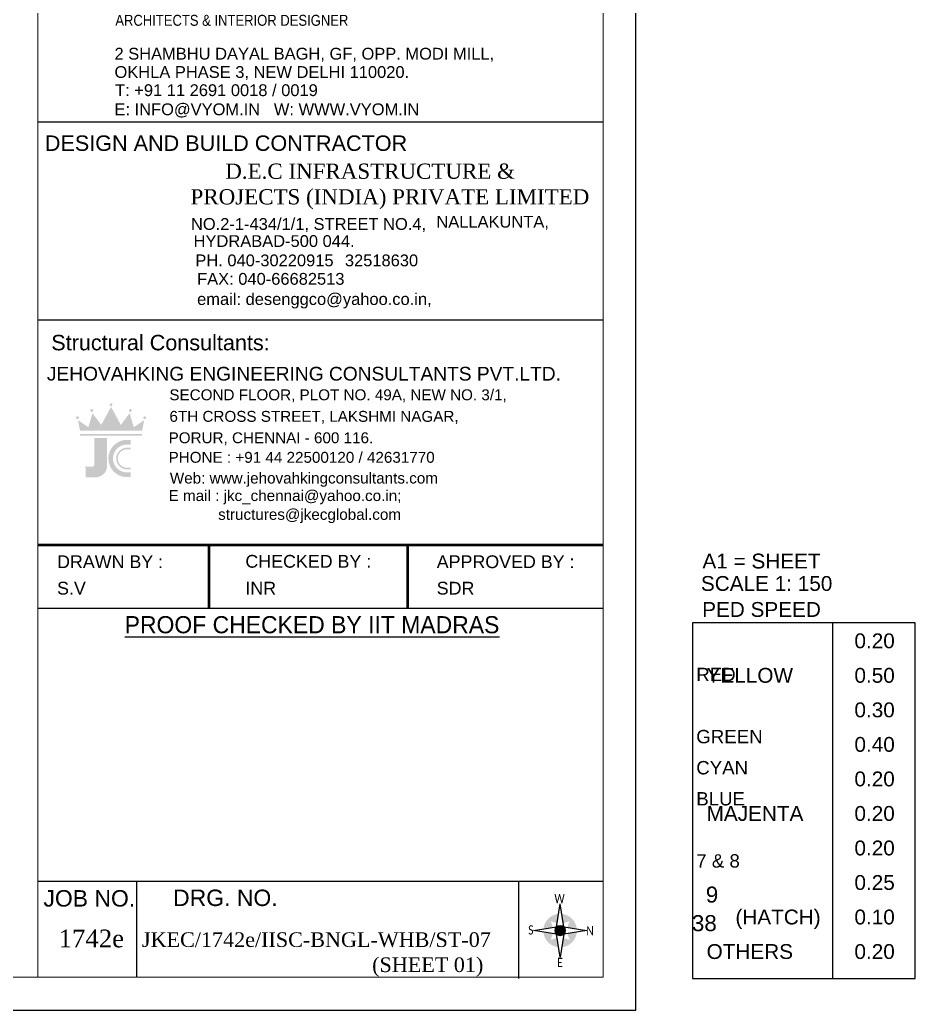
# Model space of a CAD drawing. Header units: inches. Extents: x 264820 to 395319, y -248151 to -162151.
# Drawn here: x 368067 to 395319, y -248151 to -218013 of the extents above; entities that cross this region are included whole.
import ezdxf
from ezdxf.enums import TextEntityAlignment as Align

# ---------------------------------------------------------------- set-up
doc = ezdxf.new("R2010")
doc.units = ezdxf.units.IN
doc.header["$MEASUREMENT"] = 0
for name, color, linetype in [('1', 8, 'Continuous'), ('2', 1, 'Continuous'), ('BULDINGS', 5, 'Continuous'), ('Layer1', 142, 'Continuous'), ('TIT', 7, 'Continuous'), ('TITLE-2', 1, 'Continuous'), ('TITLE-3', 3, 'Continuous'), ('TITLE-4', 4, 'Continuous'), ('TITLE-5', 2, 'Continuous')]:
    doc.layers.add(name, color=color, linetype=linetype)
for name, color, linetype, lineweight in [('format', 7, 'Continuous', 20), ('G-ANNO-TTLB', 7, 'Continuous', 9), ('JKEC COLHAT', 2, 'Continuous', 20), ('text', 4, 'Continuous', 30), ('WIN', 32, 'Continuous', 20)]:
    doc.layers.add(name, color=color, linetype=linetype, lineweight=lineweight)
doc.styles.add('Arial', font='arial.ttf', dxfattribs={"height": 400})
doc.styles.add('BA', font='ANTQUAB.TTF')
doc.styles.add('Calibri_1', font='calibri.ttf', dxfattribs={"height": 2.1})
doc.styles.add('T200', font='sanss___.ttf', dxfattribs={"height": 250})
doc.styles.add('T400', font='romantic.ttf')
doc.styles.add('TITLE-T350', font='sanss___.ttf', dxfattribs={"width": 0.9, "height": 325})
doc.styles.add('X-TITLE BLOCK A1$0$X-TITLE BLOCK A1$0$X-TITLE BLOCK A1$0$ROMANTIC', font='romantic.ttf')

# ---------------------------------------------------------------- blocks, each defined once
blk = doc.blocks.new('A$C233D1B7E')
h = blk.add_hatch(color=1)
h.paths.add_polyline_path([(0.4847003582871566, 9.635110490927588, 1), (1.01276676e-08, 9.635110490927588, 1)])
h.paths.add_polyline_path([(2.311598759460395, 10.79532867056393, 1), (2.796299107619884, 10.79532867056393, 1)], flags=17)
h.paths.add_polyline_path([(5.919830164872321, 11.73537637804698, 1), (5.435129816712832, 11.73537637804698, 1)])
h.paths.add_polyline_path([(9.043361222124755, 10.79532867056393, 1), (8.558660873965268, 10.79532867056393, 1)], flags=17)
h.paths.add_polyline_path([(11.35495997145748, 9.635110490927588, 1), (10.87025962329799, 9.635110490927588, 1)])
h.paths.add_polyline_path([(10.70226326192604, 7.537006911405437), (11.03450882244462, 9.235779874206347), (9.35404827062534, 8.099188455239524), (8.674664674166749, 10.35717794612801), (7.262860892669394, 8.463148926107246), (5.677479990792575, 11.37831671906), (4.092099088915758, 8.463148926107246), (2.680295307418404, 10.35717794612801), (2.00091171095981, 8.099188455239524), (0.3204511591405324, 9.235779874206347), (0.6526967196591117, 7.537006911405437), (5.677479990792575, 7.537006911405437)])
h.paths.add_polyline_path([(10.70226326192604, 6.720922917258902), (10.70226326192604, 6.970922917258906), (0.6526967196591117, 6.970922917258902), (0.6526967196591116, 6.720922917258898)])
h = blk.add_hatch(color=252)
h.paths.add_polyline_path([(5.048100854410887, 6.372180881759328), (2.983842070516388, 6.372180881759332), (2.983842070516391, 2.039480239942239, -0.2396762990435147), (2.863287729045122, 1.80243316743082, -0.1353738130742322), (2.625835766228485, 1.712857858596695), (1.56026519223559, 1.713422911230889), (1.560265192235594, -6.7411925e-09), (3.415288741442656, -6.7411927e-09, 0.1848587761268771), (4.586270104222093, 0.6429567335130847, 0.192980149369364), (5.048100854410891, 1.999385900094946)])
h.paths.add_polyline_path([(8.258791717172452, 5.291354160675004), (8.849049201170226, 5.291354160675004), (8.849049201170226, 6.047045357791713), (8.113186051174603, 6.047045357791713, 0.9518389908103086), (8.111683534226572, 0.0154370579545211), (8.84754659289515, 0.0150704403856388), (8.847923089081313, 0.7707615437144427), (8.257665678341917, 0.7710556184534756, -1.000017812415205)])
h.paths.add_polyline_path([(6.765801061718682, 3.030660891584167, -0.4140057555792481), (8.2632009298993, 4.526998658101046), (8.849049201170226, 4.526998658101046), (8.849049201170226, 4.776998658101046), (8.2632009298993, 4.776998658101046, 0.4140354845641973), (6.515801007789947, 3.030660891583476, 0.4140354845639654), (8.2632009298993, 1.284323125067291), (8.849049201170226, 1.284323125067291), (8.849049201170226, 1.534323125067292), (8.2632009298993, 1.534323125067292, -0.4140057555792481)], flags=17)
at = {"color": 252}
blk.add_line((1.56026519223559, 1.713422911230889), (1.56026519223559, 1.713422911230889), dxfattribs=at)
blk = doc.blocks.new('A$C0D3D3FC4')
at = {"layer": '1'}
h = blk.add_hatch(color=256, dxfattribs=at)
edge = h.paths.add_edge_path()
edge.add_ellipse((0, 0), major_axis=(193.2780198827149, 193.2789218000936), ratio=0.9999999998989776, start_angle=-0.0001336823073388, end_angle=35.80434754954642)
edge.add_line((43.68034632503986, 269.824316788523), (62.86079841572791, 147.0867323499988))
edge.add_line((62.86079841572791, 147.0867323499988), (193.2784708398394, 193.2784708439722))
edge = h.paths.add_edge_path()
edge.add_line((147.0867323530838, 62.86079841363244), (269.8243167912588, 43.68034632428316))
edge.add_ellipse((0, 0), major_axis=(193.2780198827146, 193.2789218000935), ratio=0.9999999999709153, start_angle=-35.80461491571419, end_angle=-0.0001336823073357)
edge.add_line((193.2784708398394, 193.2784708439722), (147.0867323535495, 62.86079841369065))
edge = h.paths.add_edge_path()
edge.add_line((147.0867323437706, -62.86079841596074), (193.2784708505496, -193.2784708462423))
edge.add_ellipse((0, 0), major_axis=(193.2780199420919, 193.2789218594712), ratio=0.9999999997255546, start_angle=269.9998663176926, end_angle=305.8043475495464)
edge.add_line((269.8243167884648, -43.68034632550552), (147.0867323437706, -62.86079841596074))
edge = h.paths.add_edge_path()
edge.add_line((62.86079841386527, -147.0867323470884), (43.6803463245742, -269.8243167853798))
edge.add_ellipse((0, 0), major_axis=(193.2780198975887, 193.2789218149677), ratio=0.9999999999558096, start_angle=234.195385084498, end_angle=269.9998663176926)
edge.add_line((193.278470850084, -193.2784708462423), (62.86079841339961, -147.0867323471466))
edge = h.paths.add_edge_path()
edge.add_line((-43.68034632550552, -269.8243167885812), (-62.86079841619357, -147.086732350057))
edge.add_line((-62.86079841572791, -147.086732350057), (-193.2784708398394, -193.2784708440304))
edge.add_ellipse((0, 0), major_axis=(193.2780198827149, 193.2789218000936), ratio=0.9999999998989776, start_angle=179.9998663176927, end_angle=215.8043475495464)
edge = h.paths.add_edge_path()
edge.add_line((-147.0867323535495, -62.86079841363244), (-269.8243167917244, -43.68034632428316))
edge.add_ellipse((0, 0), major_axis=(193.2780198827146, 193.2789218000935), ratio=0.9999999999709153, start_angle=144.1953850842858, end_angle=179.9998663176927)
edge.add_line((-193.2784708403051, -193.2784708440304), (-147.0867323540151, -62.86079841374885))
edge = h.paths.add_edge_path()
edge.add_line((-147.0867323437706, 62.86079841590254), (-193.2784708505496, 193.2784708461841))
edge.add_ellipse((0, 0), major_axis=(193.2780199420919, 193.2789218594712), ratio=0.9999999997255546, start_angle=89.99986631769268, end_angle=125.8043475495464)
edge.add_line((-269.8243167884648, 43.68034632544732), (-147.0867323437706, 62.86079841590254))
edge = h.paths.add_edge_path()
edge.add_line((-193.2784708505496, 193.2784708462423), (-62.86079841386527, 147.0867323471466))
edge.add_line((-62.86079841386527, 147.0867323470302), (-43.6803463245742, 269.8243167853216))
edge.add_ellipse((0, 0), major_axis=(193.2780198975887, 193.2789218149677), ratio=0.9999999999558096, start_angle=54.19538508449794, end_angle=89.99986631769269)
at = {"layer": 'Layer1'}
h = blk.add_hatch(color=8, dxfattribs=at)
edge = h.paths.add_edge_path()
edge.add_line((-43.6803463245742, 269.8243167853216), (-32.20120719913393, 343.2804481282365))
edge.add_ellipse((0, 0), major_axis=(243.8021108876224, -243.8009732086727), ratio=0.9999999999960566, start_angle=140.3587795451892, end_angle=219.6409530892864)
edge.add_line((-343.280448123347, 32.20120719645638), (-269.8243167889304, 43.68034632544732))
edge.add_ellipse((0, 0), major_axis=(193.2789218064267, -193.2780198890479), ratio=0.9999999999554348, start_angle=144.195385084498, end_angle=215.8043475495464, ccw=False)
h = blk.add_hatch(color=8, dxfattribs=at)
edge = h.paths.add_edge_path()
edge.add_line((32.20120720285922, 343.2804481231142), (43.68034632550552, 269.8243167884648))
edge.add_ellipse((0, 0), major_axis=(193.2789218156228, -193.2780198982439), ratio=0.999999999943685, start_angle=90.21478221206411, end_angle=125.8043475495464, ccw=False)
edge.add_line((192.5521272332408, 194.0020950491307), (193.9373912187293, 194.4874400566332))
edge.add_line((193.9373912187293, 194.4874400566332), (193.4449219936505, 193.1118762207916))
edge.add_ellipse((0, 0), major_axis=(193.2789218023025, -193.2780198849237), ratio=0.9999999999926132, start_angle=414.1953850842858, end_angle=449.9505019997784, ccw=False)
edge.add_line((269.8243167912588, 43.68034632434137), (343.2804481280036, 32.20120719878469))
edge.add_ellipse((0, 0), major_axis=(243.800973211839, 243.802110890789), ratio=0.9999999999662532, start_angle=-39.64122045481075, end_angle=39.6409530882386)
h = blk.add_hatch(color=8, dxfattribs=at)
edge = h.paths.add_edge_path()
edge.add_line((-269.8243167917244, -43.68034632434137), (-343.2804481284693, -32.20120719878469))
edge.add_ellipse((0, 0), major_axis=(243.800973211839, 243.802110890789), ratio=0.9999999999662532, start_angle=140.3587795451892, end_angle=219.6409530882386)
edge.add_line((-32.20120720285922, -343.2804481231724), (-43.68034632550552, -269.824316788523))
edge.add_ellipse((0, 0), major_axis=(193.2789218164422, -193.2780198990634), ratio=0.9999999999154136, start_angle=234.19538508428582, end_angle=305.80434754954643, ccw=False)
h = blk.add_hatch(color=8, dxfattribs=at)
edge = h.paths.add_edge_path()
edge.add_line((343.2804481228814, -32.20120719645638), (269.8243167884648, -43.68034632544732))
edge.add_ellipse((0, 0), major_axis=(193.2789218064267, -193.2780198890479), ratio=0.9999999999554348, start_angle=324.19538508449796, end_angle=395.80434754954643, ccw=False)
edge.add_line((43.68034632410854, -269.8243167853216), (32.20120719866827, -343.2804481282365))
edge.add_ellipse((0, 0), major_axis=(243.8021108876224, -243.8009732086727), ratio=0.9999999999960566, start_angle=320.3587795451892, end_angle=399.6409530892864)
at = {"layer": '1'}
for q in [(-103.6980086523108, 3.085006e-09), (-100.1645846897736, 26.83901958051138), (-100.1645846888423, -26.83901957701892), (-89.80510981939733, 51.84900432563154), (-89.80510981660336, -51.84900432662107), (-73.32556510809809, 73.32556511252187), (-73.3255651127547, -73.32556511461735), (-51.8490043268539, 89.80510981637053), (-51.84900432545692, -89.80510981322732), (-26.83901957701892, 100.1645846951287), (-26.83901958074421, -100.1645846958272), (-3.259629e-09, 103.6980086523108), (26.83901958027855, 100.1645846958272), (51.84900432545692, 89.80510981322732), (73.32556511228904, 73.32556511461735), (89.8051098161377, 51.84900432662107), (100.1645846888423, 26.83901957701892), (51.84900432638824, -89.80510981637053), (2.7939677e-09, -103.6980086523108), (26.83901957701892, -100.1645846951287), (73.32556510809809, -73.32556511252187), (89.80510981939733, -51.84900432568975), (103.6980086518452, 3.259629e-09), (100.164584689308, -26.83901958051138)]:
    blk.add_line((0, 0), q, dxfattribs=at)
for major_axis, ratio, start_param, end_param in [((73.32573620032659, -73.32539403287669), 0.9999999999066659, 5.497787143735471, 11.78097245091506), ((74.24389634161972, 74.24424279519175), 0.9999999998705016, 3.92699081705199, 10.21017612423158)]:
    blk.add_ellipse((0, 0), major_axis=major_axis, ratio=ratio, start_param=start_param, end_param=end_param, dxfattribs=at)
at = {"layer": 'BULDINGS'}
for p, q in [((-74.24406957067549, 74.24406956305029), (0, 549.3391149750096)), ((74.24406956927851, 74.2440695638652), (0, 549.3391149750096)), ((-549.339114968665, 0), (-74.24406957067549, 74.24406956305029)), ((-74.24406956974417, -74.2440695639234), (-549.339114968665, 0)), ((74.24406956927851, 74.2440695638652), (549.339114968665, 0)), ((549.339114968665, 0), (74.24406956974417, -74.24406956305029)), ((0, -549.3391149750678), (-74.24406956974417, -74.2440695639234)), ((74.24406956974417, -74.24406956305029), (0, -549.3391149750678))]:
    blk.add_line(p, q, dxfattribs=at)
at = {"layer": 'G-ANNO-TTLB', "color": 6, "style": 'Calibri_1', "width": 0.8}
for s, p in [('W', (-117.2769349198788, 561.0382231280673)), ('S', (-655.7846616716124, -81.71463926776778)), ('N', (538.942861254327, -99.47862478805473)), ('E', (-58.27510092686862, -750.2639048791025))]:
    blk.add_text(s, height=189.9670588207958, dxfattribs=at).set_placement(p)

msp = doc.modelspace()

# ---------------------------------------------------------------- linework, layer by layer
at = {"layer": 'Defpoints', "ltscale": 0.2}
msp.add_lwpolyline([(264820.1167520108, -248150.6214758457), (386820.1167520108, -248150.6214758457), (386820.1167520108, -162150.6214758457), (264820.1167520108, -162150.6214758457)], close=True, dxfattribs=at)
at = {"layer": 'format', "lineweight": 50, "ltscale": 9}
for p, q in [((368611.0442502632, -233986.8313462745), (385820.1167553384, -233986.8313462745)), ((368611.044254148, -233986.8313462745), (385820.1167631037, -233986.8313462745)), ((373824.6458961395, -233986.8313462745), (373824.6458961395, -235915.0830217533)), ((379863.7433035738, -233986.8313462745), (379863.7433035738, -235915.0830217533))]:
    msp.add_line(p, q, dxfattribs=at)
at = {"layer": 'JKEC COLHAT', "ltscale": 0.2}
for p, q in [((368611.0442430551, -247150.6214758457), (368611.0442430551, -164511.2809041582)), ((368611.0442430551, -247150.6214758457), (368611.0442430551, -196242.4581763716)), ((353540.0672860184, -247150.6214758457), (369028.2325441047, -247150.6214758457))]:
    msp.add_line(p, q, dxfattribs=at)
msp.add_lwpolyline([(265820.1167520108, -247150.6214758457), (385820.1167520108, -247150.6214758457), (385820.1167520108, -163150.6214758457), (265820.1167520108, -163150.6214758457)], close=True, dxfattribs=at)
at = {"layer": 'TITLE-2'}
msp.add_line((392801.7020267165, -236366.1604074328), (392801.7020267165, -247184.6458562829), dxfattribs=at)
msp.add_lwpolyline([(388544.5965081437, -247184.6458562829), (395319.1406794552, -247184.6458562829), (395319.1406794552, -236366.1604074328), (388544.5965081437, -236366.1604074328)], close=True, dxfattribs=at)
at = {"layer": 'TITLE-3'}
for p, q in [((368611.0442430518, -221118.5378808094), (385820.1167520096, -221118.5378808094)), ((368611.0442430531, -227146.4337649794), (385820.1167520111, -227146.4337649794)), ((368611.0442430531, -235915.0830217533), (385820.1167520111, -235915.0830217533)), ((368611.0442430531, -244227.5320292247), (385820.1167520111, -244227.5320292247)), ((383240.662572666, -244227.5320292247), (383240.662572666, -247181.2434182392))]:
    msp.add_line(p, q, dxfattribs=at)
at = {"layer": 'TITLE-5'}
msp.add_line((371614.6878162893, -244227.5320292287), (371614.6878162893, -247150.6214758457), dxfattribs=at)

# ---------------------------------------------------------------- block references
at = {"xscale": 188.1481105835148, "yscale": 188.1481104861916, "zscale": 188.148110493498}
msp.add_blockref('A$C233D1B7E', (369776.2019152541, -231932.7177800338), dxfattribs=at)
at = {"layer": '2', "xscale": 1.481142856838601, "yscale": 1.481142856838601, "zscale": 1.481142856838601}
msp.add_blockref('A$C0D3D3FC4', (384511.9693872949, -245727.3612759511), dxfattribs=at)

# ---------------------------------------------------------------- texts
at = {"layer": 'format', "lineweight": 50, "ltscale": 9, "char_height": 388.5789412146946, "attachment_point": 1, "style": 'X-TITLE BLOCK A1$0$X-TITLE BLOCK A1$0$X-TITLE BLOCK A1$0$ROMANTIC'}
for s, insert, width in [('{\\fArial|b0|i0|c0|p34;DRAWN BY :}', (369202.05636236, -234309.4219130468), 11153.82034180572), ('{\\fArial|b0|i0|c0|p34;CHECKED BY :}', (374933.0448712494, -234296.9833871568), 11153.82034180572), ('{\\fArial|b0|i0|c0|p34;APPROVED BY :}', (380756.6005126201, -234309.4219130468), 11153.82034180572), ('{\\fArial|b0|i0|c0|p34;S.V}', (369202.05636236, -235114.2027295103), 11153.82034180572), ('{\\fArial|b0|i0|c0|p34;INR}', (374933.0448712494, -235114.2027295103), 11630.83257691709), ('{\\fArial|b0|i0|c0|p34;SDR}', (380756.6005126201, -235114.2027295103), 11531.29886709449)]:
    msp.add_mtext(s, dxfattribs=dict(at, insert=insert, width=width))
at = {"layer": 'text', "color": 4, "style": 'TITLE-T350'}
msp.add_text('JEHOVAHKING ENGINEERING CONSULTANTS PVT.LTD.', height=417.3751153326488, dxfattribs=at).set_placement((368891.3002650851, -228990.9848847694))
at = {"layer": 'text', "color": 3, "style": 'T400'}
for s, height, p in [('1742e', 540.0000000000689, (369246.9726171431, -246237.6406516269)), ('JKEC/1742e/IISC-BNGL-WHB/ST-07', 445.5000000000563, (371786.6110637461, -246226.389723572)), ('(SHEET 01)', 445.5000000000563, (378791.6110637461, -246989.389723572))]:
    msp.add_text(s, height=height, dxfattribs=at).set_placement(p)
at = {"layer": 'text', "color": 4, "insert": (370973.870055549, -216887.668961666), "char_height": 417.3751153326488, "width": 10464.51491451177, "attachment_point": 1, "style": 'TITLE-T350'}
msp.add_mtext('\\pxqd;{\\fArial Black|b0|i0|c0|p34;\\H1.4x;VYOM\\P\\fArial|b0|i0|c0|p34;\\H0.57143x;\\W0.85;ARCHITECTS & INTERIOR DESIGNER}', dxfattribs=at)
at = {"layer": 'TIT', "style": 'Arial'}
for s, p in [('2 SHAMBHU DAYAL BAGH, GF, OPP. MODI MILL,', (370948.9831542404, -219223.8484673637)), ('OKHLA PHASE 3, NEW DELHI 110020.', (370948.9831542404, -219781.5755100954)), ('T: +91 11 2691 0018 / 0019', (370966.3094780564, -220334.1163910054)), ('E: INFO@VYOM.IN   W: WWW.VYOM.IN', (370948.3531061879, -220915.6033586167)), ('NO.2-1-434/1/1, STREET NO.4,', (373276.2953282108, -224404.8051847319)), ('NALLAKUNTA,', (380745.3461762191, -224337.0951450102)), ('HYDRABAD-500 044.', (373356.6074443727, -224925.2852728481)), ('PH. 040-30220915', (373410.1493667417, -225513.4752181098)), ('32518630', (377961.1836072349, -225513.4752181098)), ('FAX: 040-66682513', (373463.6907775167, -226074.9294061493)), ('email: desenggco@yahoo.co.in,', (373463.6907775167, -226689.8552912094))]:
    msp.add_text(s, height=358.7327080981458, dxfattribs=at).set_placement(p)
at = {"layer": 'TITLE-2', "style": 'Arial'}
for s, p in [('JOB NO.', (370182.7288886414, -244746.7081221051)), ('DRG. NO.', (374323.2415013407, -244730.6623780883))]:
    msp.add_text(s, height=499.7143600163971, dxfattribs=at).set_placement(p, align=Align.MIDDLE)
at = {"layer": 'TITLE-3', "style": 'Arial'}
for s, p in [('DESIGN AND BUILD CONTRACTOR', (368828.957515212, -222002.189289651)), ('Structural Consultants:', (369024.922831292, -228070.9763962637))]:
    msp.add_text(s, height=470.5220205431866, dxfattribs=at).set_placement(p)
at = {"layer": 'TITLE-4', "style": 'T400'}
for s, p in [('D.E.C INFRASTRUCTURE &', (374320.3559078838, -222850.5836585165)), (' PROJECTS (INDIA) PRIVATE LIMITED', (373088.899878905, -223630.0628849968))]:
    msp.add_text(s, height=462.8571428572019, dxfattribs=at).set_placement(p)
at = {"layer": 'TITLE-4', "style": 'BA'}
msp.add_text('%%UPROOF CHECKED BY IIT MADRAS', height=522.0538155431924, dxfattribs=at).set_placement((376960.7589495888, -236420.0042979606), align=Align.MIDDLE_CENTER)
at = {"layer": 'TITLE-5', "color": 6, "style": 'Arial'}
for s, p in [('A1 = SHEET', (390641.7424721168, -234483.5020014693)), ('SCALE 1: 150', (390797.7192711937, -235165.4150047086)), ('PED SPEED', (390641.7424721168, -235956.5380446963))]:
    msp.add_text(s, height=451.8471207158638, dxfattribs=at).set_placement(p, align=Align.MIDDLE_CENTER)
for s, height, p in [('0.20', 451.8471207158638, (393469.6605528086, -237136.6256609152)), ('RED', 406.6624086443287, (388655.3598528891, -238138.025242407)), ('YELLOW', 451.8471207158638, (388970.3868640974, -238187.2149201342)), ('0.50', 451.8471207158638, (393469.6605528086, -238187.2149201342)), ('0.30', 451.8471207158638, (393469.6605528086, -239237.804179353)), ('GREEN', 406.6624086443287, (388655.3598528891, -240029.0859090013)), ('0.40', 451.8471207158638, (393469.6605528086, -240288.3934385717)), ('CYAN', 406.6624086443287, (388655.3598528891, -240974.6162422983)), ('0.20', 451.8471207158638, (393469.6605528086, -241338.9826977903)), ('BLUE', 406.6624086443287, (388655.3598528891, -241920.1465755952)), ('MAJENTA', 451.8471207158638, (388970.3868640974, -242389.5719570102)), ('0.20', 451.8471207158638, (393469.6605528086, -242389.5719570102)), ('0.20', 451.8471207158638, (393469.6605528086, -243440.1612162289)), ('7 & 8', 406.6624086443287, (388655.3598528891, -243811.2072421902)), ('0.25', 451.8471207158638, (393469.6605528086, -244490.7504754476)), ('9', 487.9948903731942, (388945.320026486, -244876.4284770553)), ('38', 487.9948903731942, (388522.1721669733, -245745.6481251698)), ('(HATCH)', 451.8471207158638, (389847.5179733816, -245541.3397346672)), ('0.10', 451.8471207158638, (393469.6605528086, -245541.3397346672)), ('OTHERS', 451.8471207158638, (388970.3868640974, -246591.9289938862)), ('0.20', 451.8471207158638, (393469.6605528086, -246591.9289938862))]:
    msp.add_text(s, height=height, dxfattribs=at).set_placement(p)
at = {"layer": 'WIN', "color": 7, "style": 'T200'}
for s, p in [('SECOND FLOOR, PLOT NO. 49A, NEW NO. 3/1,', (372619.3215381902, -229590.0284000138)), ('6TH CROSS STREET, LAKSHMI NAGAR,', (372622.0943671571, -230246.4228923273)), ('PORUR, CHENNAI - 600 116.', (372595.4752090736, -230897.9093290186)), ('PHONE : +91 44 22500120 / 42631770', (372595.4752090736, -231492.7086712732)), ('Web: www.jehovahkingconsultants.com', (372633.7402488186, -232124.1043893133)), ('E mail : jkc_chennai@yahoo.co.in;', (372596.0297748689, -232656.7252230516)), ('structures@jkecglobal.com', (374102.9452725415, -233229.2032555019))]:
    msp.add_text(s, height=331.5678237403494, dxfattribs=at).set_placement(p)

doc.saveas('drawing.dxf')
